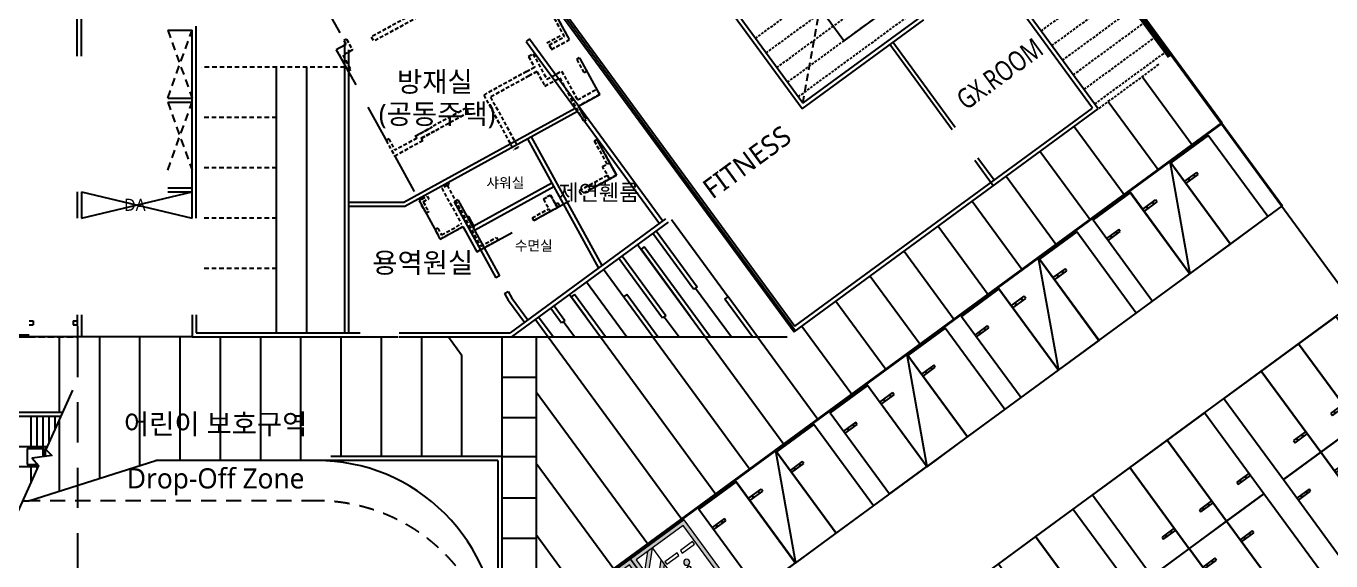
# Model space of a CAD drawing. Header units: millimetres. Extents: x 75184266 to 76346726, y -35077925 to -33679385.
# Drawn here: x 75310937 to 75375782, y -34925494 to -34898920 of the extents above; entities that cross this region are included whole.
import ezdxf
from ezdxf.enums import TextEntityAlignment as Align

# ---------------------------------------------------------------- set-up
doc = ezdxf.new("R2010")
doc.units = ezdxf.units.MM
doc.header["$LTSCALE"] = 50
doc.header["$MEASUREMENT"] = 0
for name, pattern in [('HIDDEN2', [0.1875, 0.125, -0.0625]), ('XR-지하3층$0$-HID', [2.5, 1.5, -1]), ('XR-지하3층$0$H', [1.3, 0.8, -0.5]), ('XR-지하3층$0$HD', [2.5, 1.5, -1]), ('XR-지하3층$0$HIDDEN', [0.375, 0.25, -0.125]), ('XR-지하3층$0$HIDDEN2', [0.1875, 0.125, -0.0625])]:
    doc.linetypes.add(name, pattern=pattern)
for name, color, linetype in [('XR-지하3층$0$1HIDDEN2', 1, 'XR-지하3층$0$HIDDEN2'), ('XR-지하3층$0$5', 5, 'CONTINUOUS'), ('XR-지하3층$0$hat', 8, 'CONTINUOUS'), ('XR-지하3층$0$일반주차', 8, 'CONTINUOUS'), ('XR-지하3층$0$장애인', 11, 'CONTINUOUS'), ('XR-지하3층$0$확장형주차', 8, 'CONTINUOUS')]:
    doc.layers.add(name, color=color, linetype=linetype)
doc.layers.add('건축', color=8, linetype='CONTINUOUS', plot=False)
doc.layers.add('유도관제-주차면', color=7, linetype='CONTINUOUS', lineweight=100)
doc.styles.add('XR-지하3층$0$맑은고딕', font='')
doc.styles.get('XR-지하3층$0$맑은고딕').set_extended_font_data('Malgun Gothic')

# ---------------------------------------------------------------- blocks, each defined once
blk = doc.blocks.new('XR-지하3층$0$일반형 주차')
at = {"layer": 'XR-지하3층$0$일반주차'}
for p, q in [((750, 3865), (0, 3865)), ((0, 3735), (750, 3735)), ((750, 3735), (750, 3865))]:
    blk.add_line(p, q, dxfattribs=at)
blk.add_lwpolyline([(2300, 5000), (0, 5000), (0, 0), (2300, 0)], close=True, dxfattribs=at)
for centre in [(238, 3800), (563, 3800)]:
    blk.add_circle(centre, 17.5, dxfattribs=at)
blk = doc.blocks.new('XR-지하3층$0$확장형 주차')
at = {"layer": 'XR-지하3층$0$확장형주차', "color": 7}
for p, q in [((0, 3965), (800, 3965)), ((800, 3835), (800, 3965)), ((0, 3835), (800, 3835))]:
    blk.add_line(p, q, dxfattribs=at)
blk.add_lwpolyline([(2500, 5100), (0, 0)], dxfattribs=at)
blk.add_lwpolyline([(2500, 5091), (0, 5091), (0, -9), (2500, -9)], close=True, dxfattribs=at)
for centre in [(238, 3900), (613, 3900)]:
    blk.add_circle(centre, 17.5, dxfattribs=at)
blk = doc.blocks.new('XR-지하3층$0$장애인 주차')
at = {"layer": 'XR-지하3층$0$5', "ltscale": 4}
h = blk.add_hatch(color=7, dxfattribs=at)
h.dxf.hatch_style = 1
h.paths.add_polyline_path([(3842, -695), (4402, -695), (4402, -1115), (3842, -1115)])
h.paths.add_polyline_path([(3892, -1065), (4352, -1065), (4352, -745), (3892, -745)], flags=16)
h.paths.add_polyline_path([(3982, -990), (3988, -973), (4011, -981), (4046, -898), (4136, -898), (4137, -881), (4072, -881), (4072, -863), (4138, -863), (4142, -810, -3.72247), (4161, -797), (4152, -916), (4058, -916), (4021, -1003)], flags=0)
h = blk.add_hatch(color=256, dxfattribs=at)
h.dxf.hatch_style = 1
h.paths.add_polyline_path([(4352, -1065), (4352, -745), (3892, -745), (3892, -1065)])
at = {"layer": 'XR-지하3층$0$hat'}
h = blk.add_hatch(color=7, dxfattribs=at)
edge = h.paths.add_edge_path()
edge.add_line((4161, -797), (4152, -916))
edge.add_line((4152, -916), (4058, -916))
edge.add_line((4058, -916), (4021, -1003))
edge.add_line((4021, -1003), (3982, -990))
edge.add_line((3982, -990), (3988, -973))
edge.add_line((3988, -973), (4011, -981))
edge.add_line((4011, -981), (4046, -898))
edge.add_line((4046, -898), (4136, -898))
edge.add_line((4136, -898), (4137, -881))
edge.add_line((4137, -881), (4072, -881))
edge.add_line((4072, -881), (4072, -863))
edge.add_line((4072, -863), (4138, -863))
edge.add_line((4138, -863), (4142, -810))
edge.add_arc((4140, -787), 22.8, -24.88273, 274.96983, ccw=False)
edge = h.paths.add_edge_path()
edge.add_line((4048, -981), (4058, -958))
edge.add_arc((4127, -942), 71.5, 192.8781, 416.16881)
edge.add_line((4167, -882), (4169, -863))
edge.add_arc((4127, -942), 89.2, 206.53502, 422.4866, ccw=False)
at = {"layer": 'XR-지하3층$0$장애인', "lineweight": 5, "true_color": 0xffffff}
blk.add_hatch(color=7, dxfattribs=at).paths.add_polyline_path([(2472, 3995), (2472, -1005), (3842, -1005), (3842, -805), (2672, -805), (2672, 3795), (5572, 3795), (5572, -805), (4402, -805), (4402, -1005), (5772, -1005), (5772, 3995)])
h = blk.add_hatch(color=7, dxfattribs=at)
h.paths.add_polyline_path([(5572, 2795), (5572, 3078), (4855, 3795), (4572, 3795)])
h.paths.add_polyline_path([(4572, 3045), (4572, 2762), (5572, 1762), (5572, 2045)])
h.paths.add_polyline_path([(4572, 2012), (4572, 1729), (5572, 729), (5572, 1012)])
h.paths.add_polyline_path([(5572, -304), (5572, -21), (4572, 979), (4572, 696)])
h.paths.add_polyline_path([(4572, -54), (4572, -336), (5041, -805), (5323, -805)])
h = blk.add_hatch(color=7, dxfattribs=at)
h.paths.add_polyline_path([(3763, 2216, -1), (3463, 2216, -1)])
h.paths.add_polyline_path([(3992, 1503, -0.343093), (3870, 1283), (3381, 1194), (3090, 708, -0.931653), (2987, 770), (3330, 1379), (3639, 1415, 0.446048), (3689, 1485), (3600, 1888, -0.596144), (3699, 2009), (4214, 1851), (4443, 1569, -0.883364), (4355, 1493), (4151, 1741), (3925, 1810)])
h.paths.add_polyline_path([(4053, 1393), (4055, 1528, -1.526545), (3257, 820), (3348, 969, 1.638056)])
at = {"layer": 'XR-지하3층$0$1HIDDEN2', "color": 11}
for points in [[(4161, -797), (4152, -916), (4058, -916), (4021, -1003), (3982, -990), (3988, -973), (4011, -981), (4046, -898), (4136, -898), (4137, -881), (4072, -881), (4072, -863), (4138, -863), (4142, -810)], [(4167, -882), (4169, -863)]]:
    blk.add_lwpolyline(points, dxfattribs=at)
for centre, radius, start, end in [((4127, -942), 89.2, 206.53502, 62.4866), ((4127, -942), 71.5, 192.8781, 56.16881), ((4140, -787), 22.8, 335.11727, 274.96983)]:
    blk.add_arc(centre, radius, start, end, dxfattribs=at)
at = {"layer": 'XR-지하3층$0$5', "lineweight": 5}
for p, q in [((4572, 3795), (4572, -805)), ((5572, 2795), (4572, 3795)), ((5572, 3078), (4855, 3795)), ((5572, 2045), (4572, 3045)), ((5572, 1762), (4572, 2762)), ((5572, 1012), (4572, 2012)), ((5572, 729), (4572, 1729)), ((5572, -21), (4572, 979)), ((5572, -304), (4572, 696)), ((5323, -805), (4572, -54)), ((5041, -805), (4572, -336))]:
    blk.add_line(p, q, dxfattribs=at)
at = {"layer": 'XR-지하3층$0$5', "ltscale": 4}
for p, q in [((4165, -1005), (4165, -805)), ((4165, -805), (4165, -905))]:
    blk.add_line(p, q, dxfattribs=at)
at = {"layer": 'XR-지하3층$0$5', "lineweight": 5}
for points in [[(3842, -1005), (2472, -1005), (2472, 3995), (5772, 3995), (5772, -1005), (4402, -1005)], [(3842, -805), (2672, -805), (2672, 3795), (5572, 3795), (5572, -805), (4402, -805)]]:
    blk.add_lwpolyline(points, dxfattribs=at)
at = {"layer": 'XR-지하3층$0$5', "ltscale": 4}
for points in [[(3842, -695), (3842, -1115), (4402, -1115), (4402, -695)], [(3892, -745), (3892, -1065), (4352, -1065), (4352, -745)]]:
    blk.add_lwpolyline(points, close=True, dxfattribs=at)
at = {"layer": 'XR-지하3층$0$장애인', "color": 8, "lineweight": 5}
for p, q in [((3699, 2009, 0), (4214, 1851, 0)), ((3689, 1485), (3600, 1888, 0)), ((3925, 1810, 0), (4151, 1741, 0)), ((4055, 1528), (4053, 1393)), ((4151, 1741, 0), (4355, 1493, 0)), ((4214, 1851, 0), (4443, 1569, 0)), ((3348, 969), (3257, 820))]:
    blk.add_line(p, q, dxfattribs=at)
at = {"layer": 'XR-지하3층$0$장애인', "color": 7, "lineweight": 5}
for points in [[(3523, 2720), (2773, 2720), (2773, 2870), (3523, 2870)], [(4473, 2720), (3723, 2720), (3723, 2870), (4473, 2870)]]:
    blk.add_lwpolyline(points, close=True, dxfattribs=at)
at = {"layer": 'XR-지하3층$0$장애인', "color": 8, "lineweight": 5}
for points in [[(3094, 715, -1.000002), (2987, 770), (3330, 1379), (3640, 1415)], [(3992, 1503, -0.343093), (3870, 1283), (3381, 1194), (3094, 715)]]:
    blk.add_lwpolyline(points, format="xyb", dxfattribs=at)
at = {"layer": 'XR-지하3층$0$장애인', "color": 8, "lineweight": 5, "extrusion": (0.976964, 0.213404, 0), "elevation": 4221}
blk.add_lwpolyline([(617, 0), (931, 0)], dxfattribs=at)
at = {"layer": 'XR-지하3층$0$장애인', "color": 8, "lineweight": 5}
blk.add_circle((3613, 2216), 150, dxfattribs=at)
for centre, radius, start, end in [((3682, 1922, 0), 88.4, 79.11433, 202.31847), ((3810, 1000), 582, 198.00599, 65.09494), ((3809, 1000), 462, 183.85247, 58.2396), ((3632, 1473), 57.7, 276.27861, 12.43535), ((4394, 1537, 0), 58.8, 227.96553, 33.79043)]:
    blk.add_arc(centre, radius, start, end, dxfattribs=at)

msp = doc.modelspace()

# ---------------------------------------------------------------- linework, layer by layer
at = {"layer": '건축', "ltscale": 100}
for p, q in [((75338556, -34860540), (75367788, -34900412)), ((75313483, -34900420), (75313483, -34885670)), ((75313683, -34900420), (75313683, -34885771)), ((75317977, -34899120, 0), (75319185, -34899120, 0)), ((75319185, -34908460, 0), (75319185, -34899120, 0)), ((75319385, -34908460, 0), (75319385, -34898920, 0)), ((75317977, -34902500, 0), (75319188, -34902500, 0)), ((75317977, -34902700, 0), (75319188, -34902700, 0)), ((75317977, -34906960, 0), (75319185, -34906960, 0)), ((75317977, -34907160, 0), (75319185, -34907160, 0)), ((75313683, -34914362), (75313487, -34914362, 0))]:
    msp.add_line(p, q, dxfattribs=at)
at = {"layer": '건축', "ltscale": 0.5}
for p, q in [((75339253, -34861321), (75367869, -34900353)), ((75339564, -34862085), (75367708, -34900472)), ((75349503, -34903033, 0), (75339894, -34889935, 0)), ((75349546, -34902753, 0), (75340056, -34889817, 0)), ((75334880, -34894379, 0), (75349144, -34913834, 0)), ((75363935, -34902990), (75358910, -34896136)), ((75364214, -34903033), (75358953, -34895857)), ((75349503, -34903033), (75355548, -34898601)), ((75349546, -34902753), (75355429, -34898440)), ((75326784, -34914162), (75326784, -34899789)), ((75335951, -34899559, 0), (75335789, -34899678, 0)), ((75356956, -34904074), (75353854, -34899843)), ((75357117, -34903955), (75354015, -34899724)), ((75326984, -34914162), (75326984, -34900097)), ((75329713, -34907662, 0), (75338219, -34902992, 0)), ((75329764, -34907862, 0), (75338339, -34903155, 0)), ((75349101, -34914113), (75364214, -34903033)), ((75349144, -34913834), (75363935, -34902990)), ((75370354, -34903742), (75373369, -34907855)), ((75335860, -34904515, 0), (75339389, -34910943, 0)), ((75336036, -34904419, 0), (75339552, -34910824, 0)), ((75358997, -34906858), (75358079, -34905606)), ((75359040, -34906578), (75358241, -34905488)), ((75313483, -34907160, 0), (75313483, -34908460)), ((75313683, -34907160, 0), (75319185, -34908460, 0)), ((75313683, -34907160, 0), (75313683, -34908460)), ((75313683, -34908460), (75319185, -34907161, 0)), ((75331783, -34906865), (75331735, -34906778)), ((75331783, -34906865, 0), (75331960, -34906771, 0)), ((75331960, -34906771, 0), (75331911, -34906683, 0)), ((75333119, -34908882, 0), (75337068, -34906715, 0)), ((75333215, -34909058, 0), (75337164, -34906890, 0)), ((75326984, -34907662, 0), (75329713, -34907662, 0)), ((75332393, -34907560, 0), (75332217, -34907656, 0)), ((75332217, -34907656, 0), (75334286, -34911424)), ((75332393, -34907560, 0), (75334461, -34911328, 0)), ((75326984, -34907862, 0), (75329764, -34907862, 0)), ((75342719, -34908502), (75335000, -34914162)), ((75342838, -34908663), (75335065, -34914362)), ((75334461, -34911328, 0), (75334286, -34911424, 0)), ((75334720, -34912214, 0), (75334894, -34912116, 0)), ((75334720, -34912214, 0), (75334918, -34912576, 0)), ((75334894, -34912116, 0), (75335087, -34912468, 0)), ((75335703, -34913646), (75334918, -34912576)), ((75335864, -34913528), (75335087, -34912468)), ((75345785, -34935518), (75376915, -34912695)), ((75311084, -34913562), (75311284, -34913562)), ((75311284, -34913562), (75311284, -34913762)), ((75313284, -34913562), (75313484, -34913562)), ((75313284, -34913562), (75313284, -34913762)), ((75313483, -34913262, 0), (75313487, -34914362, 0)), ((75313683, -34913262, 0), (75313683, -34914362)), ((75319188, -34913262, 0), (75319188, -34914362)), ((75319388, -34913262, 0), (75319388, -34914162)), ((75298084, -34914262), (75311084, -34914262)), ((75311084, -34913762), (75311284, -34913762)), ((75313284, -34913762), (75313484, -34913762)), ((75319388, -34914162), (75327534, -34914162)), ((75329484, -34914162, 0), (75335000, -34914162, 0)), ((75298884, -34914362), (75311084, -34914362)), ((75319188, -34914362), (75327534, -34914362)), ((75329484, -34914362), (75335065, -34914362))]:
    msp.add_line(p, q, dxfattribs=at)
at = {"layer": '건축', "linetype": 'XR-지하3층$0$HIDDEN', "ltscale": 30}
msp.add_line((75349546, -34902753), (75353398, -34880954), dxfattribs=at)
at = {"layer": '건축', "linetype": 'XR-지하3층$0$HIDDEN', "ltscale": 10}
for p, q in [((75347183, -34899531, 0), (75360084, -34890074, 0)), ((75347715, -34900257, 0), (75360617, -34890799, 0)), ((75348248, -34900983, 0), (75361148, -34891526, 0)), ((75348780, -34901708, 0), (75361681, -34892251, 0)), ((75349312, -34902434, 0), (75362213, -34892977, 0)), ((75361383, -34899165, 0), (75364874, -34896606, 0)), ((75361915, -34899891, 0), (75365406, -34897332, 0)), ((75362446, -34900617, 0), (75365938, -34898058, 0)), ((75362979, -34901343, 0), (75366470, -34898783, 0)), ((75363511, -34902069, 0), (75367002, -34899509, 0)), ((75364043, -34902795, 0), (75367535, -34900235, 0)), ((75367223, -34900827), (75364214, -34903033))]:
    msp.add_line(p, q, dxfattribs=at)
at = {"layer": '건축', "linetype": 'HIDDEN2', "ltscale": 30}
for p, q in [((75330294, -34898250, 0), (75328093, -34899458, 0)), ((75330414, -34898469, 0), (75328214, -34899677, 0)), ((75337949, -34899592, 0), (75337256, -34898329, 0)), ((75326837, -34899828, 0), (75326354, -34900093, 0)), ((75326865, -34899568, 0), (75326733, -34899640, 0)), ((75326733, -34899640, 0), (75326837, -34899828, 0)), ((75326865, -34899568, 0), (75327161, -34900107, 0)), ((75337817, -34899664, 0), (75337949, -34899592, 0)), ((75326354, -34900093, 0), (75326942, -34901162, 0)), ((75327161, -34900107, 0), (75326678, -34900371, 0)), ((75326678, -34900371, 0), (75327073, -34901090, 0)), ((75335909, -34900426, 0), (75336202, -34900961, 0)), ((75336128, -34900306, 0), (75336816, -34901560, 0)), ((75338810, -34901161, 0), (75338440, -34900486, 0)), ((75327073, -34901090, 0), (75326942, -34901162, 0)), ((75335808, -34901178, 0), (75333678, -34902347, 0)), ((75336323, -34901180, 0), (75336717, -34901899, 0)), ((75338679, -34901233, 0), (75338573, -34901040, 0)), ((75338679, -34901233, 0), (75338810, -34901161, 0)), ((75338679, -34901233, 0), (75338810, -34901161, 0)), ((75338679, -34901233, 0), (75338810, -34901161, 0)), ((75335928, -34901397, 0), (75334017, -34902446, 0)), ((75333678, -34902347, 0), (75335174, -34905073, 0)), ((75334017, -34902446, 0), (75335394, -34904953, 0)), ((75339446, -34902318, 0), (75339301, -34902055, 0)), ((75332803, -34902998, 0), (75331120, -34903922, 0)), ((75332924, -34903217, 0), (75331240, -34904141, 0)), ((75332803, -34902998, 0), (75332924, -34903217, 0)), ((75338764, -34903570, 0), (75338633, -34903642, 0)), ((75328959, -34904527, 0), (75328828, -34904599, 0)), ((75328959, -34904527, 0), (75329267, -34905088, 0)), ((75330350, -34904493, 0), (75329267, -34905088, 0)), ((75339172, -34904624, 0), (75339303, -34904552, 0)), ((75339303, -34904552, 0), (75340275, -34906323, 0)), ((75328828, -34904599, 0), (75329256, -34905379, 0)), ((75330646, -34904616, 0), (75329256, -34905379, 0)), ((75339172, -34904624, 0), (75339807, -34905781, 0)), ((75339828, -34906340, 0), (75338426, -34907110, 0)), ((75340275, -34906323, 0), (75338522, -34907285, 0)), ((75331595, -34906970, 0), (75332575, -34908753, 0)), ((75331858, -34906825, 0), (75333523, -34909858, 0)), ((75338522, -34907285, 0), (75338426, -34907110, 0)), ((75330469, -34907588, 0), (75330510, -34907662, 0)), ((75330673, -34907647, 0), (75330949, -34908151, 0)), ((75330876, -34907364, 0), (75330949, -34907496, 0)), ((75330876, -34907364, 0), (75330949, -34907496, 0)), ((75336651, -34907514, 0), (75336988, -34908127, 0)), ((75337002, -34907321, 0), (75337339, -34907935, 0)), ((75330949, -34908151, 0), (75330818, -34908223, 0)), ((75336092, -34908448, 0), (75336164, -34908580, 0)), ((75336092, -34908448, 0), (75336164, -34908580, 0)), ((75331392, -34908958, 0), (75331260, -34909030, 0)), ((75331392, -34908958, 0), (75331580, -34909300, 0)), ((75332647, -34908885, 0), (75333332, -34910134, 0)), ((75334321, -34909420, 0), (75334393, -34909552, 0))]:
    msp.add_line(p, q, dxfattribs=at)
at = {"layer": '건축', "linetype": 'XR-지하3층$0$H', "ltscale": 10}
for p, q in [((75317977, -34902500, 0), (75319188, -34899120, 0)), ((75317977, -34899120, 0), (75319188, -34902500, 0)), ((75317977, -34906080, 0), (75319188, -34902700, 0)), ((75317977, -34902700, 0), (75319188, -34906080, 0))]:
    msp.add_line(p, q, dxfattribs=at)
at = {"layer": '건축', "ltscale": 3}
for p, q in [((75367869, -34900353), (75370354, -34903742)), ((75366409, -34901423), (75368894, -34904812)), ((75364718, -34902664), (75367202, -34906052)), ((75370354, -34903742), (75336281, -34928722)), ((75363026, -34903904), (75365511, -34907292)), ((75361335, -34905144), (75363819, -34908532)), ((75359644, -34906384), (75362128, -34909772)), ((75357952, -34907624), (75360436, -34911012)), ((75342249, -34909094), (75344289, -34911876)), ((75343014, -34908533), (75345826, -34912368)), ((75356261, -34908864), (75358745, -34912253)), ((75342088, -34909212), (75344128, -34911994)), ((75340558, -34910334), (75342734, -34913302)), ((75341323, -34909773), (75344687, -34914362)), ((75343956, -34913365), (75341496, -34910009)), ((75344935, -34914362), (75341658, -34909891)), ((75354569, -34910104), (75357053, -34913493)), ((75342087, -34914362), (75339632, -34911013)), ((75340397, -34910452), (75342572, -34913420)), ((75338786, -34911633), (75340786, -34914362)), ((75352878, -34911344), (75355362, -34914733)), ((75337940, -34912253), (75339486, -34914362)), ((75339734, -34914362), (75338186, -34912250)), ((75342335, -34914362), (75340786, -34912250)), ((75344209, -34911935), (75345988, -34914362)), ((75337014, -34912932), (75337546, -34913659)), ((75337175, -34912814), (75337708, -34913541)), ((75338755, -34913365), (75338024, -34912368)), ((75347040, -34914362), (75345665, -34912486)), ((75347288, -34914362), (75345826, -34912368)), ((75351186, -34912584), (75353670, -34915973)), ((75336249, -34913493), (75336885, -34914362)), ((75337133, -34914362), (75336410, -34913375)), ((75338186, -34914362), (75337627, -34913600)), ((75342653, -34913361), (75343387, -34914362)), ((75349495, -34913824), (75351979, -34917213)), ((75319188, -34914362), (75311084, -34914362)), ((75312581, -34914362, 0), (75312581, -34918105, 0)), ((75314581, -34914362, 0), (75314581, -34921394, 0)), ((75316581, -34914362, 0), (75316581, -34920759, 0)), ((75318581, -34914362, 0), (75318581, -34920505, 0)), ((75320581, -34914362, 0), (75320581, -34920505, 0)), ((75322581, -34914362, 0), (75322581, -34920505, 0)), ((75324581, -34914362, 0), (75324581, -34920505, 0)), ((75326581, -34914362, 0), (75326581, -34920305, 0)), ((75327534, -34914362), (75329434, -34914362)), ((75328581, -34914362, 0), (75328581, -34920305, 0)), ((75330581, -34914362, 0), (75330581, -34920305, 0)), ((75331926, -34914362, 0), (75332581, -34915256, 0)), ((75334581, -34914362, 0), (75334581, -34929416, 0)), ((75335065, -34914362), (75348762, -34914362)), ((75336281, -34914362, 0), (75336281, -34942344, 0)), ((75336885, -34914362), (75343522, -34923413)), ((75339486, -34914362), (75345213, -34922173)), ((75342087, -34914362), (75346905, -34920933)), ((75344687, -34914362), (75348596, -34919693)), ((75347288, -34914362), (75350288, -34918453)), ((75332581, -34915256, 0), (75332581, -34920305, 0)), ((75334581, -34916362), (75336281, -34916362, 0)), ((75336281, -34917085), (75341830, -34924654)), ((75312581, -34918471, 0), (75312581, -34922028, 0)), ((75334581, -34918362), (75336281, -34918362, 0)), ((75311076, -34922505), (75317382, -34920505)), ((75334382, -34920505), (75317382, -34920505)), ((75334581, -34920305), (75326075, -34920305)), ((75334382, -34920505), (75334381, -34935606, 0)), ((75334581, -34920305), (75336281, -34920305)), ((75336281, -34920632), (75340139, -34925894)), ((75310760, -34922505), (75311076, -34922505)), ((75334582, -34922362), (75336281, -34922362, 0)), ((75334582, -34924362), (75336281, -34924362, 0)), ((75336281, -34924179), (75338447, -34927134))]:
    msp.add_line(p, q, dxfattribs=at)
at = {"layer": '건축', "linetype": 'XR-지하3층$0$-HID', "ltscale": 3}
for p, q in [((75326784, -34900963), (75319647, -34900963)), ((75323388, -34903463), (75319647, -34903463)), ((75323388, -34905963), (75319647, -34905963)), ((75323388, -34908463), (75319647, -34908463)), ((75323388, -34910963), (75319647, -34910963))]:
    msp.add_line(p, q, dxfattribs=at)
at = {"layer": '건축'}
for p, q in [((75323388, -34914162), (75323388, -34900963)), ((75324888, -34914162), (75324888, -34900963)), ((75336833, -34934641), (75373369, -34907855)), ((75311187, -34919805), (75311187, -34918305)), ((75311487, -34919805), (75311487, -34918305)), ((75311787, -34920314), (75311787, -34918305)), ((75312087, -34919565), (75312087, -34918305)), ((75312387, -34918901), (75312387, -34918305)), ((75309087, -34919805), (75311979, -34919805)), ((75310987, -34919905), (75311787, -34919905)), ((75310987, -34919905), (75310987, -34920705)), ((75311787, -34919805), (75311787, -34920314)), ((75311887, -34919905), (75311934, -34919905)), ((75311887, -34919905), (75311887, -34920301)), ((75310987, -34920705), (75311511, -34920705)), ((75309087, -34920805), (75311527, -34920805)), ((75311187, -34921559), (75311187, -34920805)), ((75311487, -34920895), (75311487, -34920805))]:
    msp.add_line(p, q, dxfattribs=at)
at = {"layer": '건축', "linetype": 'XR-지하3층$0$HIDDEN2', "ltscale": 50}
msp.add_line((75311083, -34914362), (75313487, -34914362), dxfattribs=at)
at = {"layer": '건축', "linetype": 'XR-지하3층$0$H', "ltscale": 50}
msp.add_line((75313487, -34914362, 0), (75313487, -34942805, 0), dxfattribs=at)
at = {"layer": '건축', "linetype": 'XR-지하3층$0$HD', "ltscale": 10}
msp.add_line((75325381, -34922505, 0), (75311076, -34922505, 0), dxfattribs=at)
at = {"layer": '건축', "ltscale": 0.5}
for points in [[(75414188, -34962239), (75414103, -34962301), (75408961, -34955287), (75408921, -34955317), (75407412, -34953261), (75406893, -34953642), (75367795, -34900313), (75367715, -34900372), (75339158, -34861420), (75346577, -34855981), (75357166, -34870424), (75362811, -34866285), (75366413, -34871198), (75361009, -34875159), (75360687, -34875396), (75389481, -34914671), (75388110, -34915676), (75435531, -34980357), (75435612, -34980298), (75435847, -34980619), (75430524, -34984521), (75414188, -34962239)], [(75313242, -34917006), (75311910, -34919957), (75312210, -34920257), (75311237, -34920388), (75311551, -34920752), (75310440, -34923214)]]:
    msp.add_lwpolyline(points, dxfattribs=at)
at = {"layer": '건축', "ltscale": 100, "elevation": 0}
msp.add_lwpolyline([(75333944, -34893271), (75349181, -34914054)], dxfattribs=at)
at = {"layer": '건축', "linetype": 'XR-지하3층$0$H', "ltscale": 50, "elevation": 0}
msp.add_lwpolyline([(75323995, -34894652), (75326837, -34899828), (75326354, -34900093), (75329256, -34905379), (75329256, -34905379), (75330469, -34907588), (75331520, -34909503), (75332647, -34908885), (75333332, -34910134), (75340275, -34906323), (75338394, -34902895), (75338394, -34902895), (75339446, -34902318), (75335663, -34895428)], dxfattribs=at)
at = {"layer": '건축', "ltscale": 0.5, "elevation": 0}
for points in [[(75334719, -34894497), (75349101, -34914113)], [(75335789, -34899678), (75342420, -34908722)], [(75335951, -34899559), (75342581, -34908603)]]:
    msp.add_lwpolyline(points, dxfattribs=at)
msp.add_lwpolyline([(75349451, -34896753), (75351782, -34895044), (75353911, -34897947), (75351579, -34899657)], close=True, dxfattribs=at)
at = {"layer": '건축', "linetype": 'HIDDEN2', "ltscale": 30, "elevation": 0}
for points in [[(75337697, -34899445), (75337124, -34898401)], [(75336821, -34899760), (75337500, -34899387)], [(75328093, -34899458), (75328214, -34899677)], [(75336934, -34899863), (75337697, -34899445)], [(75336934, -34899863), (75337055, -34900082)], [(75337055, -34900082), (75337817, -34899664)], [(75335909, -34900426), (75336128, -34900306)], [(75338308, -34900558), (75338440, -34900486)], [(75338679, -34901233), (75338308, -34900558)], [(75336202, -34900961), (75336207, -34900970), (75335813, -34901186), (75335808, -34901178)], [(75335928, -34901397), (75335923, -34901388), (75336318, -34901171), (75336323, -34901180)], [(75336816, -34901560), (75337553, -34901155)], [(75337553, -34901155), (75338337, -34902584)], [(75336717, -34901899), (75337454, -34901495)], [(75337454, -34901495), (75338633, -34903642)], [(75338337, -34902584), (75339301, -34902055)], [(75339446, -34902318), (75338394, -34902895)], [(75338394, -34902895), (75338764, -34903570)], [(75330292, -34904388), (75331125, -34903931), (75331120, -34903922)], [(75338633, -34903642), (75338764, -34903570)], [(75330350, -34904493), (75330292, -34904388)], [(75331240, -34904141), (75331236, -34904133), (75330578, -34904493), (75330583, -34904502)], [(75330646, -34904616), (75330583, -34904502)], [(75339172, -34904624), (75339303, -34904552)], [(75335394, -34904953), (75335174, -34905073)], [(75331858, -34906825), (75331595, -34906970)], [(75330600, -34907516), (75330469, -34907588)], [(75330818, -34908223), (75330510, -34907662)], [(75330600, -34907516), (75330876, -34907364)], [(75330673, -34907647), (75330949, -34907496)], [(75336651, -34907514), (75337002, -34907321)], [(75336988, -34908127), (75337339, -34907935), (75337002, -34907321), (75336651, -34907514)], [(75337242, -34907760), (75337356, -34907697)], [(75337356, -34907697), (75337453, -34907872)], [(75337380, -34907741), (75337453, -34907872)], [(75337380, -34907741), (75337453, -34907872)], [(75336092, -34908448), (75336916, -34907996)], [(75336092, -34908448), (75336164, -34908580)], [(75336092, -34908448), (75336164, -34908580)], [(75336164, -34908580), (75337453, -34907872)], [(75331520, -34909503), (75331260, -34909030)], [(75331520, -34909503), (75332647, -34908885)], [(75331580, -34909300), (75332575, -34908753)], [(75333332, -34910134), (75334393, -34909552)], [(75333523, -34909858), (75334321, -34909420)], [(75334321, -34909420), (75334393, -34909552)], [(75334321, -34909420), (75334393, -34909552)]]:
    msp.add_lwpolyline(points, dxfattribs=at)
for points in [[(75336202, -34900961), (75336207, -34900970), (75335813, -34901186), (75335808, -34901178)], [(75336318, -34901171), (75336323, -34901180), (75335928, -34901397), (75335923, -34901388)], [(75330292, -34904388), (75330287, -34904379), (75331120, -34903922), (75331125, -34903931)], [(75330583, -34904502), (75330578, -34904493), (75331236, -34904133), (75331240, -34904141)], [(75339938, -34905709), (75340275, -34906323), (75339925, -34906515), (75339588, -34905902)]]:
    msp.add_lwpolyline(points, close=True, dxfattribs=at)
at = {"layer": '건축', "elevation": 0}
msp.add_lwpolyline([(75333182, -34908920), (75332893, -34908394), (75332915, -34908382), (75333203, -34908908)], close=True, dxfattribs=at)
at = {"layer": '건축', "ltscale": 3}
for points in [[(75341658, -34909891), (75341496, -34910009)], [(75338186, -34912250), (75338024, -34912368)], [(75340786, -34912250), (75340625, -34912368)], [(75344289, -34911876), (75344128, -34911994)], [(75345665, -34912486), (75345826, -34912368)], [(75337708, -34913541), (75337546, -34913659)], [(75342734, -34913302), (75342572, -34913420)]]:
    msp.add_lwpolyline(points, dxfattribs=at)
at = {"layer": '건축'}
for points in [[(75302187, -34918105), (75312746, -34918105)], [(75302187, -34918305), (75312656, -34918305)]]:
    msp.add_lwpolyline(points, dxfattribs=at)
at = {"layer": '건축', "ltscale": 3}
msp.add_arc((75325382, -34929505, 0), 9000, 359.99424, 90, dxfattribs=at)
at = {"layer": '건축', "linetype": 'XR-지하3층$0$HD', "ltscale": 10}
msp.add_arc((75325381, -34931505, 0), 9000, 359.99424, 90, dxfattribs=at)
at = {"layer": '유도관제-주차면', "lineweight": 40, "ltscale": 0.5}
for p, q in [((75370354, -34903742), (75353739, -34881080, 0)), ((75336281, -34928722, 0), (75370354, -34903742))]:
    msp.add_line(p, q, dxfattribs=at)

# ---------------------------------------------------------------- block references
at = {"layer": '유도관제-주차면', "lineweight": 40}
for name, p, rotation in [('XR-지하3층$0$일반형 주차', (75370787, -34909748), 36.24693643183485), ('XR-지하3층$0$확장형 주차', (75368771, -34911226), 36.24693643183485), ('XR-지하3층$0$일반형 주차', (75366916, -34912586), 36.24693643183485), ('XR-지하3층$0$일반형 주차', (75364254, -34914537), 36.24693643183485), ('XR-지하3층$0$확장형 주차', (75362238, -34916015), 36.24693643183485), ('XR-지하3층$0$일반형 주차', (75360383, -34917375), 36.24693643183485), ('XR-지하3층$0$일반형 주차', (75376029, -34913345), 216.2469364318348), ('XR-지하3층$0$일반형 주차', (75357721, -34919327), 36.24693643183485), ('XR-지하3층$0$일반형 주차', (75374174, -34914705), 216.2469364318348), ('XR-지하3층$0$확장형 주차', (75355705, -34920805), 36.24693643183485), ('XR-지하3층$0$일반형 주차', (75372319, -34916064), 216.2469364318348), ('XR-지하3층$0$일반형 주차', (75353850, -34922165), 36.24693643183485), ('XR-지하3층$0$일반형 주차', (75369496, -34918134), 216.2469364318348), ('XR-지하3층$0$일반형 주차', (75351190, -34924115), 36.24693643183485), ('XR-지하3층$0$일반형 주차', (75378231, -34924129), 36.24693643183485), ('XR-지하3층$0$확장형 주차', (75349174, -34925593), 36.24693643183485), ('XR-지하3층$0$일반형 주차', (75367641, -34919494), 216.2469364318348), ('XR-지하3층$0$일반형 주차', (75376377, -34925489), 36.24693643183485), ('XR-지하3층$0$일반형 주차', (75365786, -34920854), 216.2469364318348), ('XR-지하3층$0$일반형 주차', (75347319, -34926953), 36.24693643183485), ('XR-지하3층$0$일반형 주차', (75373554, -34927559), 36.24693643183485), ('XR-지하3층$0$일반형 주차', (75362964, -34922923), 216.2469364318348), ('XR-지하3층$0$일반형 주차', (75371699, -34928918), 36.24693643183485), ('XR-지하3층$0$일반형 주차', (75361109, -34924283), 216.2469364318348), ('XR-지하3층$0$일반형 주차', (75369844, -34930278), 36.24693643183485)]:
    msp.add_blockref(name, p, dxfattribs=dict(at, rotation=rotation))
at = {"layer": '유도관제-주차면', "lineweight": 40, "xscale": -1, "rotation": 36.24693335802523}
for p in [(75347992, -34925213), (75345331, -34927164)]:
    msp.add_blockref('XR-지하3층$0$장애인 주차', p, dxfattribs=at)

# ---------------------------------------------------------------- texts
at = {"layer": '건축', "style": 'XR-지하3층$0$맑은고딕', "width": 0.8}
msp.add_text('GX.ROOM', height=1000, rotation=36.24693, dxfattribs=at).set_placement((75359318, -34901291), align=Align.MIDDLE_CENTER)
at = {"layer": '건축', "style": 'XR-지하3층$0$맑은고딕'}
for s, height, p in [('방재실', 1000, (75331250, -34901675, 0)), ('(공동주택)', 1000, (75331366, -34903331, 0)), ('제연휀룸', 800, (75339405, -34907178, 0)), ('용역원실', 1000, (75330650, -34910667, 0))]:
    msp.add_text(s, height=height, dxfattribs=at).set_placement(p, align=Align.MIDDLE)
msp.add_text('FITNESS', height=1000, rotation=36.24693, dxfattribs=at).set_placement((75346756, -34905677), align=Align.MIDDLE_CENTER)
for s, height, p in [('샤워실', 500, (75334754, -34906705, 0)), ('수면실', 500, (75336166, -34909827, 0)), ('어린이 보호구역', 1000, (75320359, -34918691)), ('Drop-Off Zone', 1000, (75320359, -34921393))]:
    msp.add_text(s, height=height, dxfattribs=at).set_placement(p, align=Align.MIDDLE_CENTER)
at = {"layer": '건축', "ltscale": 0.5, "style": 'XR-지하3층$0$맑은고딕'}
msp.add_text('DA', height=600, dxfattribs=at).set_placement((75316343, -34907801, 0), align=Align.MIDDLE_CENTER)

doc.saveas('drawing.dxf')
